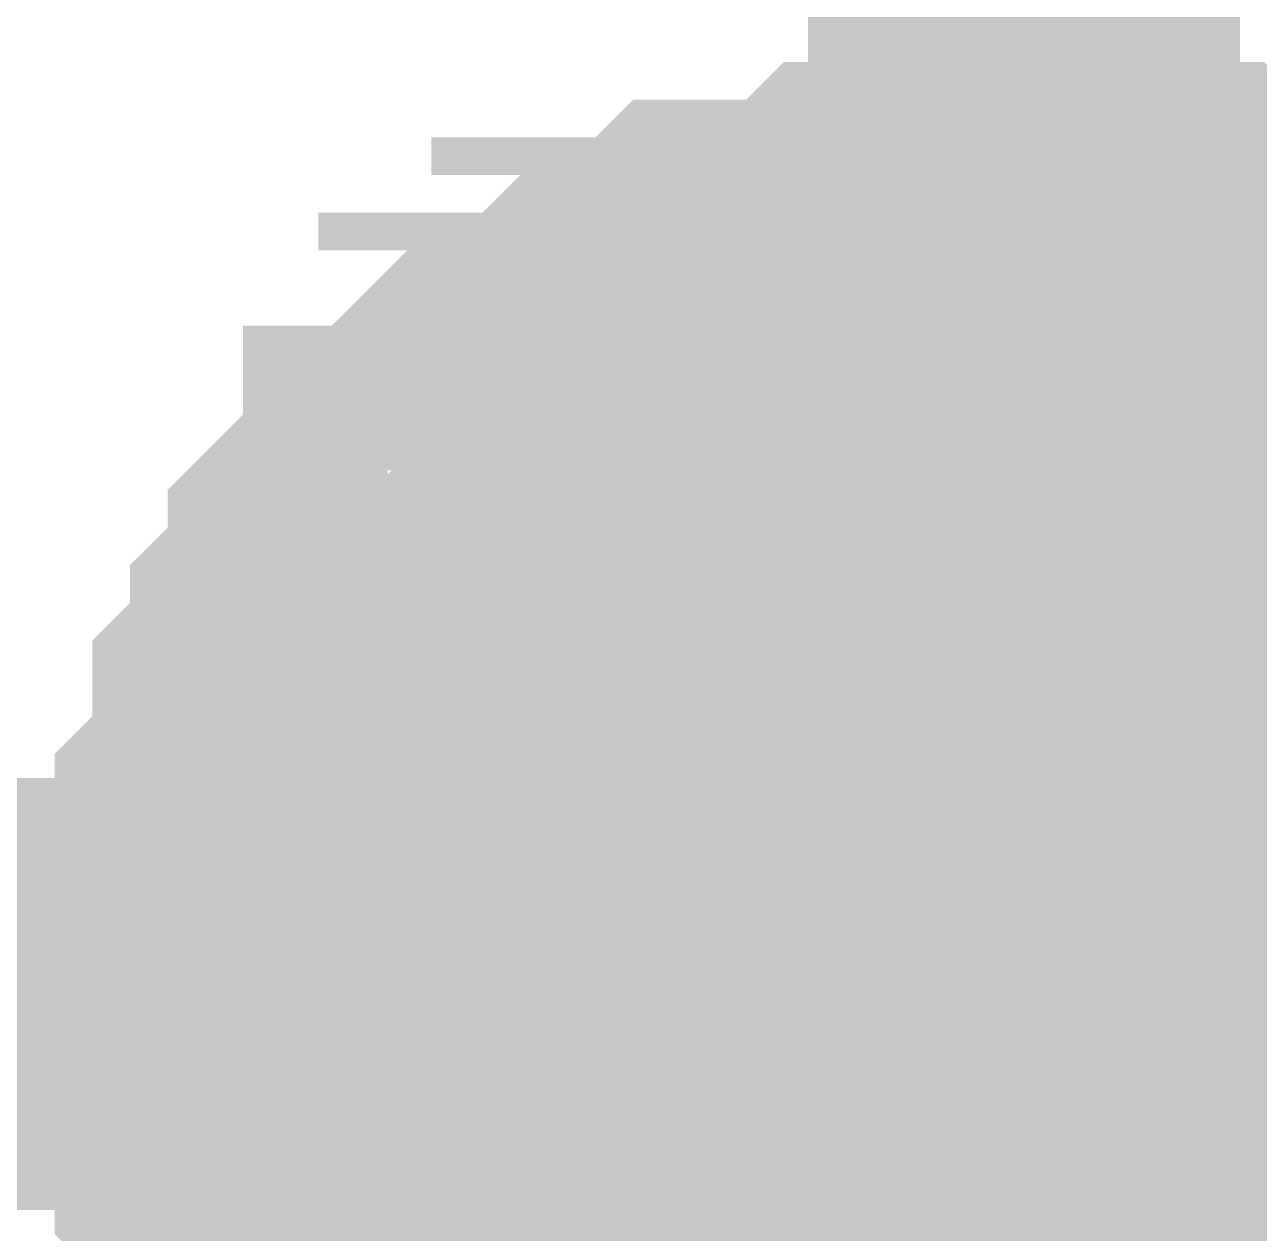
# Model space of a CAD drawing. Header units: inches. Extents: x 0 to 841, y 0 to 594.
# Drawn here: x 424.327 to 425.184, y 142.324 to 143.162 of the extents above; entities that cross this region are included whole.
import ezdxf

# ---------------------------------------------------------------- set-up
doc = ezdxf.new("R2010")
doc.units = ezdxf.units.IN
doc.layers.add('Sheet', color=255, linetype='Continuous')

msp = doc.modelspace()

# ---------------------------------------------------------------- linework, layer by layer
at = {"layer": 'Sheet'}
for points in [[(425.02066, 147.48091, 0.29972, 0.29972, 0), (425.02066, 142.48997, 0.29972, 0.29972, 0)], [(424.49804, 142.48997, 0.29972, 0.29972, 0), (424.49804, 142.5161, 0.29972, 0.29972, 0), (424.49804, 142.54223, 0.29972, 0.29972, 0), (424.49804, 142.56836, 0.29972, 0.29972, 0), (424.49804, 142.59449, 0.29972, 0.29972, 0), (424.52417, 142.62062, 0.29972, 0.29972, 0), (424.52417, 142.64675, 0.29972, 0.29972, 0), (424.52417, 142.67288, 0.29972, 0.29972, 0), (424.5503, 142.69901, 0.29972, 0.29972, 0), (424.5503, 142.69901, 0.29972, 0.29972, 0), (424.5503, 142.72515, 0.29972, 0.29972, 0), (424.57644, 142.75128, 0.29972, 0.29972, 0), (424.57644, 142.77741, 0.29972, 0.29972, 0), (424.60257, 142.80354, 0.29972, 0.29972, 0), (424.6287, 142.80354, 0.29972, 0.29972, 0), (424.6287, 142.82967, 0.29972, 0.29972, 0), (424.65483, 142.8558, 0.29972, 0.29972, 0), (424.68096, 142.8558, 0.29972, 0.29972, 0), (424.68096, 142.88193, 0.29972, 0.29972, 0), (424.70709, 142.88193, 0.29972, 0.29972, 0), (424.73322, 142.90806, 0.29972, 0.29972, 0), (424.75935, 142.90806, 0.29972, 0.29972, 0), (424.75935, 142.93419, 0.29972, 0.29972, 0), (424.78548, 142.93419, 0.29972, 0.29972, 0), (424.81161, 142.96032, 0.29972, 0.29972, 0), (424.83775, 142.96032, 0.29972, 0.29972, 0), (424.86388, 142.96032, 0.29972, 0.29972, 0), (424.89001, 142.96032, 0.29972, 0.29972, 0), (424.91614, 142.98645, 0.29972, 0.29972, 0), (424.94227, 142.98645, 0.29972, 0.29972, 0), (424.9684, 142.98645, 0.29972, 0.29972, 0), (424.99453, 142.98645, 0.29972, 0.29972, 0), (425.02066, 142.98645, 0.29972, 0.29972, 0)], [(424.49804, 142.48997, 0.29972, 0.29972, 0), (424.49804, 142.5161, 0.29972, 0.29972, 0), (424.49804, 142.54223, 0.29972, 0.29972, 0), (424.49804, 142.56836, 0.29972, 0.29972, 0), (424.49804, 142.59449, 0.29972, 0.29972, 0), (424.52417, 142.62062, 0.29972, 0.29972, 0), (424.52417, 142.64675, 0.29972, 0.29972, 0), (424.52417, 142.67288, 0.29972, 0.29972, 0), (424.5503, 142.69901, 0.29972, 0.29972, 0), (424.5503, 142.69901, 0.29972, 0.29972, 0), (424.5503, 142.72515, 0.29972, 0.29972, 0), (424.57644, 142.75128, 0.29972, 0.29972, 0), (424.57644, 142.77741, 0.29972, 0.29972, 0), (424.60257, 142.80354, 0.29972, 0.29972, 0), (424.6287, 142.80354, 0.29972, 0.29972, 0), (424.6287, 142.82967, 0.29972, 0.29972, 0), (424.65483, 142.8558, 0.29972, 0.29972, 0), (424.68096, 142.8558, 0.29972, 0.29972, 0), (424.68096, 142.88193, 0.29972, 0.29972, 0), (424.70709, 142.88193, 0.29972, 0.29972, 0), (424.73322, 142.90806, 0.29972, 0.29972, 0), (424.75935, 142.90806, 0.29972, 0.29972, 0), (424.75935, 142.93419, 0.29972, 0.29972, 0), (424.78548, 142.93419, 0.29972, 0.29972, 0), (424.81161, 142.96032, 0.29972, 0.29972, 0), (424.83775, 142.96032, 0.29972, 0.29972, 0), (424.86388, 142.96032, 0.29972, 0.29972, 0), (424.89001, 142.96032, 0.29972, 0.29972, 0), (424.91614, 142.98645, 0.29972, 0.29972, 0), (424.94227, 142.98645, 0.29972, 0.29972, 0), (424.9684, 142.98645, 0.29972, 0.29972, 0), (424.99453, 142.98645, 0.29972, 0.29972, 0), (425.02066, 142.98645, 0.29972, 0.29972, 0)], [(424.49804, 142.48997, 0.29972, 0.29972, 0), (424.49804, 142.5161, 0.29972, 0.29972, 0), (424.49804, 142.54223, 0.29972, 0.29972, 0), (424.49804, 142.56836, 0.29972, 0.29972, 0), (424.49804, 142.59449, 0.29972, 0.29972, 0), (424.52417, 142.62062, 0.29972, 0.29972, 0), (424.52417, 142.64675, 0.29972, 0.29972, 0), (424.52417, 142.67288, 0.29972, 0.29972, 0), (424.5503, 142.69901, 0.29972, 0.29972, 0), (424.5503, 142.69901, 0.29972, 0.29972, 0), (424.5503, 142.72515, 0.29972, 0.29972, 0), (424.57644, 142.75128, 0.29972, 0.29972, 0), (424.57644, 142.77741, 0.29972, 0.29972, 0), (424.60257, 142.80354, 0.29972, 0.29972, 0), (424.6287, 142.80354, 0.29972, 0.29972, 0), (424.6287, 142.82967, 0.29972, 0.29972, 0), (424.65483, 142.8558, 0.29972, 0.29972, 0), (424.68096, 142.8558, 0.29972, 0.29972, 0), (424.68096, 142.88193, 0.29972, 0.29972, 0), (424.70709, 142.88193, 0.29972, 0.29972, 0), (424.73322, 142.90806, 0.29972, 0.29972, 0), (424.75935, 142.90806, 0.29972, 0.29972, 0), (424.75935, 142.93419, 0.29972, 0.29972, 0), (424.78548, 142.93419, 0.29972, 0.29972, 0), (424.81161, 142.96032, 0.29972, 0.29972, 0), (424.83775, 142.96032, 0.29972, 0.29972, 0), (424.86388, 142.96032, 0.29972, 0.29972, 0), (424.89001, 142.96032, 0.29972, 0.29972, 0), (424.91614, 142.98645, 0.29972, 0.29972, 0), (424.94227, 142.98645, 0.29972, 0.29972, 0), (424.9684, 142.98645, 0.29972, 0.29972, 0), (424.99453, 142.98645, 0.29972, 0.29972, 0), (425.02066, 142.98645, 0.29972, 0.29972, 0)], [(424.49804, 142.48997, 0.29972, 0.29972, 0), (424.49804, 142.5161, 0.29972, 0.29972, 0), (424.49804, 142.54223, 0.29972, 0.29972, 0), (424.49804, 142.56836, 0.29972, 0.29972, 0), (424.49804, 142.59449, 0.29972, 0.29972, 0), (424.52417, 142.62062, 0.29972, 0.29972, 0), (424.52417, 142.64675, 0.29972, 0.29972, 0), (424.52417, 142.67288, 0.29972, 0.29972, 0), (424.5503, 142.69901, 0.29972, 0.29972, 0), (424.5503, 142.69901, 0.29972, 0.29972, 0), (424.5503, 142.72515, 0.29972, 0.29972, 0), (424.57644, 142.75128, 0.29972, 0.29972, 0), (424.57644, 142.77741, 0.29972, 0.29972, 0), (424.60257, 142.80354, 0.29972, 0.29972, 0), (424.6287, 142.80354, 0.29972, 0.29972, 0), (424.6287, 142.82967, 0.29972, 0.29972, 0), (424.65483, 142.8558, 0.29972, 0.29972, 0), (424.68096, 142.8558, 0.29972, 0.29972, 0), (424.68096, 142.88193, 0.29972, 0.29972, 0), (424.70709, 142.88193, 0.29972, 0.29972, 0), (424.73322, 142.90806, 0.29972, 0.29972, 0), (424.75935, 142.90806, 0.29972, 0.29972, 0), (424.75935, 142.93419, 0.29972, 0.29972, 0), (424.78548, 142.93419, 0.29972, 0.29972, 0), (424.81161, 142.96032, 0.29972, 0.29972, 0), (424.83775, 142.96032, 0.29972, 0.29972, 0), (424.86388, 142.96032, 0.29972, 0.29972, 0), (424.89001, 142.96032, 0.29972, 0.29972, 0), (424.91614, 142.98645, 0.29972, 0.29972, 0), (424.94227, 142.98645, 0.29972, 0.29972, 0), (424.9684, 142.98645, 0.29972, 0.29972, 0), (424.99453, 142.98645, 0.29972, 0.29972, 0), (425.02066, 142.98645, 0.29972, 0.29972, 0)], [(424.49804, 142.48997, 0.29972, 0.29972, 0), (424.49804, 142.5161, 0.29972, 0.29972, 0), (424.49804, 142.54223, 0.29972, 0.29972, 0), (424.49804, 142.56836, 0.29972, 0.29972, 0), (424.49804, 142.59449, 0.29972, 0.29972, 0), (424.52417, 142.62062, 0.29972, 0.29972, 0), (424.52417, 142.64675, 0.29972, 0.29972, 0), (424.52417, 142.67288, 0.29972, 0.29972, 0), (424.5503, 142.69901, 0.29972, 0.29972, 0), (424.5503, 142.69901, 0.29972, 0.29972, 0), (424.5503, 142.72515, 0.29972, 0.29972, 0), (424.57644, 142.75128, 0.29972, 0.29972, 0), (424.57644, 142.77741, 0.29972, 0.29972, 0), (424.60257, 142.80354, 0.29972, 0.29972, 0), (424.6287, 142.80354, 0.29972, 0.29972, 0), (424.6287, 142.82967, 0.29972, 0.29972, 0), (424.65483, 142.8558, 0.29972, 0.29972, 0), (424.68096, 142.8558, 0.29972, 0.29972, 0), (424.68096, 142.88193, 0.29972, 0.29972, 0), (424.70709, 142.88193, 0.29972, 0.29972, 0), (424.73322, 142.90806, 0.29972, 0.29972, 0), (424.75935, 142.90806, 0.29972, 0.29972, 0), (424.75935, 142.93419, 0.29972, 0.29972, 0), (424.78548, 142.93419, 0.29972, 0.29972, 0), (424.81161, 142.96032, 0.29972, 0.29972, 0), (424.83775, 142.96032, 0.29972, 0.29972, 0), (424.86388, 142.96032, 0.29972, 0.29972, 0), (424.89001, 142.96032, 0.29972, 0.29972, 0), (424.91614, 142.98645, 0.29972, 0.29972, 0), (424.94227, 142.98645, 0.29972, 0.29972, 0), (424.9684, 142.98645, 0.29972, 0.29972, 0), (424.99453, 142.98645, 0.29972, 0.29972, 0), (425.02066, 142.98645, 0.29972, 0.29972, 0)], [(424.49804, 142.48997, 0.29972, 0.29972, 0), (424.49804, 142.5161, 0.29972, 0.29972, 0), (424.49804, 142.54223, 0.29972, 0.29972, 0), (424.49804, 142.56836, 0.29972, 0.29972, 0), (424.49804, 142.59449, 0.29972, 0.29972, 0), (424.52417, 142.62062, 0.29972, 0.29972, 0), (424.52417, 142.64675, 0.29972, 0.29972, 0), (424.52417, 142.67288, 0.29972, 0.29972, 0), (424.5503, 142.69901, 0.29972, 0.29972, 0), (424.5503, 142.69901, 0.29972, 0.29972, 0), (424.5503, 142.72515, 0.29972, 0.29972, 0), (424.57644, 142.75128, 0.29972, 0.29972, 0), (424.57644, 142.77741, 0.29972, 0.29972, 0), (424.60257, 142.80354, 0.29972, 0.29972, 0), (424.6287, 142.80354, 0.29972, 0.29972, 0), (424.6287, 142.82967, 0.29972, 0.29972, 0), (424.65483, 142.8558, 0.29972, 0.29972, 0), (424.68096, 142.8558, 0.29972, 0.29972, 0), (424.68096, 142.88193, 0.29972, 0.29972, 0), (424.70709, 142.88193, 0.29972, 0.29972, 0), (424.73322, 142.90806, 0.29972, 0.29972, 0), (424.75935, 142.90806, 0.29972, 0.29972, 0), (424.75935, 142.93419, 0.29972, 0.29972, 0), (424.78548, 142.93419, 0.29972, 0.29972, 0), (424.81161, 142.96032, 0.29972, 0.29972, 0), (424.83775, 142.96032, 0.29972, 0.29972, 0), (424.86388, 142.96032, 0.29972, 0.29972, 0), (424.89001, 142.96032, 0.29972, 0.29972, 0), (424.91614, 142.98645, 0.29972, 0.29972, 0), (424.94227, 142.98645, 0.29972, 0.29972, 0), (424.9684, 142.98645, 0.29972, 0.29972, 0), (424.99453, 142.98645, 0.29972, 0.29972, 0), (425.02066, 142.98645, 0.29972, 0.29972, 0)], [(425.02066, 142.98645, 0.29972, 0.29972, 0), (425.02066, 142.98645, 0.29972, 0.29972, 0)], [(425.02066, 142.98645, 0.29972, 0.29972, 0), (425.04679, 142.98645, 0.29972, 0.29972, 0), (425.07292, 142.98645, 0.29972, 0.29972, 0), (425.09906, 142.98645, 0.29972, 0.29972, 0), (425.12519, 142.98645, 0.29972, 0.29972, 0), (425.15132, 142.96032, 0.29972, 0.29972, 0), (425.15132, 142.96032, 0.29972, 0.29972, 0), (425.17745, 142.96032, 0.29972, 0.29972, 0), (425.20358, 142.96032, 0.29972, 0.29972, 0), (425.22971, 142.93419, 0.29972, 0.29972, 0), (425.25584, 142.93419, 0.29972, 0.29972, 0), (425.28197, 142.90806, 0.29972, 0.29972, 0), (425.28197, 142.90806, 0.29972, 0.29972, 0), (425.3081, 142.88193, 0.29972, 0.29972, 0), (425.33423, 142.88193, 0.29972, 0.29972, 0)], [(425.02066, 142.98645, 0.29972, 0.29972, 0), (425.02066, 142.98645, 0.29972, 0.29972, 0)], [(425.02066, 142.98645, 0.29972, 0.29972, 0), (425.04679, 142.98645, 0.29972, 0.29972, 0), (425.07292, 142.98645, 0.29972, 0.29972, 0), (425.09906, 142.98645, 0.29972, 0.29972, 0), (425.12519, 142.98645, 0.29972, 0.29972, 0), (425.15132, 142.96032, 0.29972, 0.29972, 0), (425.15132, 142.96032, 0.29972, 0.29972, 0), (425.17745, 142.96032, 0.29972, 0.29972, 0), (425.20358, 142.96032, 0.29972, 0.29972, 0), (425.22971, 142.93419, 0.29972, 0.29972, 0), (425.25584, 142.93419, 0.29972, 0.29972, 0), (425.28197, 142.90806, 0.29972, 0.29972, 0), (425.28197, 142.90806, 0.29972, 0.29972, 0), (425.3081, 142.88193, 0.29972, 0.29972, 0), (425.33423, 142.88193, 0.29972, 0.29972, 0)], [(425.02066, 142.98645, 0.29972, 0.29972, 0), (425.02066, 142.98645, 0.29972, 0.29972, 0)], [(425.02066, 142.98645, 0.29972, 0.29972, 0), (425.04679, 142.98645, 0.29972, 0.29972, 0), (425.07292, 142.98645, 0.29972, 0.29972, 0), (425.09906, 142.98645, 0.29972, 0.29972, 0), (425.12519, 142.98645, 0.29972, 0.29972, 0), (425.15132, 142.96032, 0.29972, 0.29972, 0), (425.15132, 142.96032, 0.29972, 0.29972, 0), (425.17745, 142.96032, 0.29972, 0.29972, 0), (425.20358, 142.96032, 0.29972, 0.29972, 0), (425.22971, 142.93419, 0.29972, 0.29972, 0), (425.25584, 142.93419, 0.29972, 0.29972, 0), (425.28197, 142.90806, 0.29972, 0.29972, 0), (425.28197, 142.90806, 0.29972, 0.29972, 0), (425.3081, 142.88193, 0.29972, 0.29972, 0), (425.33423, 142.88193, 0.29972, 0.29972, 0)], [(425.02066, 142.98645, 0.29972, 0.29972, 0), (425.02066, 142.98645, 0.29972, 0.29972, 0)], [(425.02066, 142.98645, 0.29972, 0.29972, 0), (425.04679, 142.98645, 0.29972, 0.29972, 0), (425.07292, 142.98645, 0.29972, 0.29972, 0), (425.09906, 142.98645, 0.29972, 0.29972, 0), (425.12519, 142.98645, 0.29972, 0.29972, 0), (425.15132, 142.96032, 0.29972, 0.29972, 0), (425.15132, 142.96032, 0.29972, 0.29972, 0), (425.17745, 142.96032, 0.29972, 0.29972, 0), (425.20358, 142.96032, 0.29972, 0.29972, 0), (425.22971, 142.93419, 0.29972, 0.29972, 0), (425.25584, 142.93419, 0.29972, 0.29972, 0), (425.28197, 142.90806, 0.29972, 0.29972, 0), (425.28197, 142.90806, 0.29972, 0.29972, 0), (425.3081, 142.88193, 0.29972, 0.29972, 0), (425.33423, 142.88193, 0.29972, 0.29972, 0)], [(425.02066, 142.98645, 0.29972, 0.29972, 0), (425.02066, 142.98645, 0.29972, 0.29972, 0)], [(425.02066, 142.98645, 0.29972, 0.29972, 0), (425.04679, 142.98645, 0.29972, 0.29972, 0), (425.07292, 142.98645, 0.29972, 0.29972, 0), (425.09906, 142.98645, 0.29972, 0.29972, 0), (425.12519, 142.98645, 0.29972, 0.29972, 0), (425.15132, 142.96032, 0.29972, 0.29972, 0), (425.15132, 142.96032, 0.29972, 0.29972, 0), (425.17745, 142.96032, 0.29972, 0.29972, 0), (425.20358, 142.96032, 0.29972, 0.29972, 0), (425.22971, 142.93419, 0.29972, 0.29972, 0), (425.25584, 142.93419, 0.29972, 0.29972, 0), (425.28197, 142.90806, 0.29972, 0.29972, 0), (425.28197, 142.90806, 0.29972, 0.29972, 0), (425.3081, 142.88193, 0.29972, 0.29972, 0), (425.33423, 142.88193, 0.29972, 0.29972, 0)], [(425.02066, 142.98645, 0.29972, 0.29972, 0), (425.02066, 142.98645, 0.29972, 0.29972, 0)], [(425.02066, 142.98645, 0.29972, 0.29972, 0), (425.04679, 142.98645, 0.29972, 0.29972, 0), (425.07292, 142.98645, 0.29972, 0.29972, 0), (425.09906, 142.98645, 0.29972, 0.29972, 0), (425.12519, 142.98645, 0.29972, 0.29972, 0), (425.15132, 142.96032, 0.29972, 0.29972, 0), (425.15132, 142.96032, 0.29972, 0.29972, 0), (425.17745, 142.96032, 0.29972, 0.29972, 0), (425.20358, 142.96032, 0.29972, 0.29972, 0), (425.22971, 142.93419, 0.29972, 0.29972, 0), (425.25584, 142.93419, 0.29972, 0.29972, 0), (425.28197, 142.90806, 0.29972, 0.29972, 0), (425.28197, 142.90806, 0.29972, 0.29972, 0), (425.3081, 142.88193, 0.29972, 0.29972, 0), (425.33423, 142.88193, 0.29972, 0.29972, 0)], [(424.49804, 142.48997, 0.09906, 0.09906, 0), (424.49804, 142.5161, 0.09906, 0.09906, 0), (424.49804, 142.54223, 0.09906, 0.09906, 0), (424.49804, 142.56836, 0.09906, 0.09906, 0), (424.49804, 142.59449, 0.09906, 0.09906, 0), (424.52417, 142.62062, 0.09906, 0.09906, 0), (424.52417, 142.64675, 0.09906, 0.09906, 0), (424.52417, 142.67288, 0.09906, 0.09906, 0), (424.5503, 142.69901, 0.09906, 0.09906, 0), (424.5503, 142.69901, 0.09906, 0.09906, 0), (424.5503, 142.72515, 0.09906, 0.09906, 0), (424.57644, 142.75128, 0.09906, 0.09906, 0), (424.57644, 142.77741, 0.09906, 0.09906, 0), (424.60257, 142.80354, 0.09906, 0.09906, 0), (424.6287, 142.80354, 0.09906, 0.09906, 0), (424.6287, 142.82967, 0.09906, 0.09906, 0), (424.65483, 142.8558, 0.09906, 0.09906, 0), (424.68096, 142.8558, 0.09906, 0.09906, 0), (424.68096, 142.88193, 0.09906, 0.09906, 0), (424.70709, 142.88193, 0.09906, 0.09906, 0), (424.73322, 142.90806, 0.09906, 0.09906, 0), (424.75935, 142.90806, 0.09906, 0.09906, 0), (424.75935, 142.93419, 0.09906, 0.09906, 0), (424.78548, 142.93419, 0.09906, 0.09906, 0), (424.81161, 142.96032, 0.09906, 0.09906, 0), (424.83775, 142.96032, 0.09906, 0.09906, 0), (424.86388, 142.96032, 0.09906, 0.09906, 0), (424.89001, 142.96032, 0.09906, 0.09906, 0), (424.91614, 142.98645, 0.09906, 0.09906, 0), (424.94227, 142.98645, 0.09906, 0.09906, 0), (424.9684, 142.98645, 0.09906, 0.09906, 0), (424.99453, 142.98645, 0.09906, 0.09906, 0), (425.02066, 142.98645, 0.09906, 0.09906, 0)], [(424.49804, 142.48997, 0.09906, 0.09906, 0), (424.49804, 142.5161, 0.09906, 0.09906, 0), (424.49804, 142.54223, 0.09906, 0.09906, 0), (424.49804, 142.56836, 0.09906, 0.09906, 0), (424.49804, 142.59449, 0.09906, 0.09906, 0), (424.52417, 142.62062, 0.09906, 0.09906, 0), (424.52417, 142.64675, 0.09906, 0.09906, 0), (424.52417, 142.67288, 0.09906, 0.09906, 0), (424.5503, 142.69901, 0.09906, 0.09906, 0), (424.5503, 142.69901, 0.09906, 0.09906, 0), (424.5503, 142.72515, 0.09906, 0.09906, 0), (424.57644, 142.75128, 0.09906, 0.09906, 0), (424.57644, 142.77741, 0.09906, 0.09906, 0), (424.60257, 142.80354, 0.09906, 0.09906, 0), (424.6287, 142.80354, 0.09906, 0.09906, 0), (424.6287, 142.82967, 0.09906, 0.09906, 0), (424.65483, 142.8558, 0.09906, 0.09906, 0), (424.68096, 142.8558, 0.09906, 0.09906, 0), (424.68096, 142.88193, 0.09906, 0.09906, 0), (424.70709, 142.88193, 0.09906, 0.09906, 0), (424.73322, 142.90806, 0.09906, 0.09906, 0), (424.75935, 142.90806, 0.09906, 0.09906, 0), (424.75935, 142.93419, 0.09906, 0.09906, 0), (424.78548, 142.93419, 0.09906, 0.09906, 0), (424.81161, 142.96032, 0.09906, 0.09906, 0), (424.83775, 142.96032, 0.09906, 0.09906, 0), (424.86388, 142.96032, 0.09906, 0.09906, 0), (424.89001, 142.96032, 0.09906, 0.09906, 0), (424.91614, 142.98645, 0.09906, 0.09906, 0), (424.94227, 142.98645, 0.09906, 0.09906, 0), (424.9684, 142.98645, 0.09906, 0.09906, 0), (424.99453, 142.98645, 0.09906, 0.09906, 0), (425.02066, 142.98645, 0.09906, 0.09906, 0)], [(424.49804, 142.48997, 0.09906, 0.09906, 0), (424.49804, 142.5161, 0.09906, 0.09906, 0), (424.49804, 142.54223, 0.09906, 0.09906, 0), (424.49804, 142.56836, 0.09906, 0.09906, 0), (424.49804, 142.59449, 0.09906, 0.09906, 0), (424.52417, 142.62062, 0.09906, 0.09906, 0), (424.52417, 142.64675, 0.09906, 0.09906, 0), (424.52417, 142.67288, 0.09906, 0.09906, 0), (424.5503, 142.69901, 0.09906, 0.09906, 0), (424.5503, 142.69901, 0.09906, 0.09906, 0), (424.5503, 142.72515, 0.09906, 0.09906, 0), (424.57644, 142.75128, 0.09906, 0.09906, 0), (424.57644, 142.77741, 0.09906, 0.09906, 0), (424.60257, 142.80354, 0.09906, 0.09906, 0), (424.6287, 142.80354, 0.09906, 0.09906, 0), (424.6287, 142.82967, 0.09906, 0.09906, 0), (424.65483, 142.8558, 0.09906, 0.09906, 0), (424.68096, 142.8558, 0.09906, 0.09906, 0), (424.68096, 142.88193, 0.09906, 0.09906, 0), (424.70709, 142.88193, 0.09906, 0.09906, 0), (424.73322, 142.90806, 0.09906, 0.09906, 0), (424.75935, 142.90806, 0.09906, 0.09906, 0), (424.75935, 142.93419, 0.09906, 0.09906, 0), (424.78548, 142.93419, 0.09906, 0.09906, 0), (424.81161, 142.96032, 0.09906, 0.09906, 0), (424.83775, 142.96032, 0.09906, 0.09906, 0), (424.86388, 142.96032, 0.09906, 0.09906, 0), (424.89001, 142.96032, 0.09906, 0.09906, 0), (424.91614, 142.98645, 0.09906, 0.09906, 0), (424.94227, 142.98645, 0.09906, 0.09906, 0), (424.9684, 142.98645, 0.09906, 0.09906, 0), (424.99453, 142.98645, 0.09906, 0.09906, 0), (425.02066, 142.98645, 0.09906, 0.09906, 0)], [(424.49804, 142.48997, 0.09906, 0.09906, 0), (424.49804, 142.5161, 0.09906, 0.09906, 0), (424.49804, 142.54223, 0.09906, 0.09906, 0), (424.49804, 142.56836, 0.09906, 0.09906, 0), (424.49804, 142.59449, 0.09906, 0.09906, 0), (424.52417, 142.62062, 0.09906, 0.09906, 0), (424.52417, 142.64675, 0.09906, 0.09906, 0), (424.52417, 142.67288, 0.09906, 0.09906, 0), (424.5503, 142.69901, 0.09906, 0.09906, 0), (424.5503, 142.69901, 0.09906, 0.09906, 0), (424.5503, 142.72515, 0.09906, 0.09906, 0), (424.57644, 142.75128, 0.09906, 0.09906, 0), (424.57644, 142.77741, 0.09906, 0.09906, 0), (424.60257, 142.80354, 0.09906, 0.09906, 0), (424.6287, 142.80354, 0.09906, 0.09906, 0), (424.6287, 142.82967, 0.09906, 0.09906, 0), (424.65483, 142.8558, 0.09906, 0.09906, 0), (424.68096, 142.8558, 0.09906, 0.09906, 0), (424.68096, 142.88193, 0.09906, 0.09906, 0), (424.70709, 142.88193, 0.09906, 0.09906, 0), (424.73322, 142.90806, 0.09906, 0.09906, 0), (424.75935, 142.90806, 0.09906, 0.09906, 0), (424.75935, 142.93419, 0.09906, 0.09906, 0), (424.78548, 142.93419, 0.09906, 0.09906, 0), (424.81161, 142.96032, 0.09906, 0.09906, 0), (424.83775, 142.96032, 0.09906, 0.09906, 0), (424.86388, 142.96032, 0.09906, 0.09906, 0), (424.89001, 142.96032, 0.09906, 0.09906, 0), (424.91614, 142.98645, 0.09906, 0.09906, 0), (424.94227, 142.98645, 0.09906, 0.09906, 0), (424.9684, 142.98645, 0.09906, 0.09906, 0), (424.99453, 142.98645, 0.09906, 0.09906, 0), (425.02066, 142.98645, 0.09906, 0.09906, 0)], [(424.49804, 142.48997, 0.09906, 0.09906, 0), (424.49804, 142.5161, 0.09906, 0.09906, 0), (424.49804, 142.54223, 0.09906, 0.09906, 0), (424.49804, 142.56836, 0.09906, 0.09906, 0), (424.49804, 142.59449, 0.09906, 0.09906, 0), (424.52417, 142.62062, 0.09906, 0.09906, 0), (424.52417, 142.64675, 0.09906, 0.09906, 0), (424.52417, 142.67288, 0.09906, 0.09906, 0), (424.5503, 142.69901, 0.09906, 0.09906, 0), (424.5503, 142.69901, 0.09906, 0.09906, 0), (424.5503, 142.72515, 0.09906, 0.09906, 0), (424.57644, 142.75128, 0.09906, 0.09906, 0), (424.57644, 142.77741, 0.09906, 0.09906, 0), (424.60257, 142.80354, 0.09906, 0.09906, 0), (424.6287, 142.80354, 0.09906, 0.09906, 0), (424.6287, 142.82967, 0.09906, 0.09906, 0), (424.65483, 142.8558, 0.09906, 0.09906, 0), (424.68096, 142.8558, 0.09906, 0.09906, 0), (424.68096, 142.88193, 0.09906, 0.09906, 0), (424.70709, 142.88193, 0.09906, 0.09906, 0), (424.73322, 142.90806, 0.09906, 0.09906, 0), (424.75935, 142.90806, 0.09906, 0.09906, 0), (424.75935, 142.93419, 0.09906, 0.09906, 0), (424.78548, 142.93419, 0.09906, 0.09906, 0), (424.81161, 142.96032, 0.09906, 0.09906, 0), (424.83775, 142.96032, 0.09906, 0.09906, 0), (424.86388, 142.96032, 0.09906, 0.09906, 0), (424.89001, 142.96032, 0.09906, 0.09906, 0), (424.91614, 142.98645, 0.09906, 0.09906, 0), (424.94227, 142.98645, 0.09906, 0.09906, 0), (424.9684, 142.98645, 0.09906, 0.09906, 0), (424.99453, 142.98645, 0.09906, 0.09906, 0), (425.02066, 142.98645, 0.09906, 0.09906, 0)], [(424.49804, 142.48997, 0.09906, 0.09906, 0), (424.49804, 142.5161, 0.09906, 0.09906, 0), (424.49804, 142.54223, 0.09906, 0.09906, 0), (424.49804, 142.56836, 0.09906, 0.09906, 0), (424.49804, 142.59449, 0.09906, 0.09906, 0), (424.52417, 142.62062, 0.09906, 0.09906, 0), (424.52417, 142.64675, 0.09906, 0.09906, 0), (424.52417, 142.67288, 0.09906, 0.09906, 0), (424.5503, 142.69901, 0.09906, 0.09906, 0), (424.5503, 142.69901, 0.09906, 0.09906, 0), (424.5503, 142.72515, 0.09906, 0.09906, 0), (424.57644, 142.75128, 0.09906, 0.09906, 0), (424.57644, 142.77741, 0.09906, 0.09906, 0), (424.60257, 142.80354, 0.09906, 0.09906, 0), (424.6287, 142.80354, 0.09906, 0.09906, 0), (424.6287, 142.82967, 0.09906, 0.09906, 0), (424.65483, 142.8558, 0.09906, 0.09906, 0), (424.68096, 142.8558, 0.09906, 0.09906, 0), (424.68096, 142.88193, 0.09906, 0.09906, 0), (424.70709, 142.88193, 0.09906, 0.09906, 0), (424.73322, 142.90806, 0.09906, 0.09906, 0), (424.75935, 142.90806, 0.09906, 0.09906, 0), (424.75935, 142.93419, 0.09906, 0.09906, 0), (424.78548, 142.93419, 0.09906, 0.09906, 0), (424.81161, 142.96032, 0.09906, 0.09906, 0), (424.83775, 142.96032, 0.09906, 0.09906, 0), (424.86388, 142.96032, 0.09906, 0.09906, 0), (424.89001, 142.96032, 0.09906, 0.09906, 0), (424.91614, 142.98645, 0.09906, 0.09906, 0), (424.94227, 142.98645, 0.09906, 0.09906, 0), (424.9684, 142.98645, 0.09906, 0.09906, 0), (424.99453, 142.98645, 0.09906, 0.09906, 0), (425.02066, 142.98645, 0.09906, 0.09906, 0)], [(425.02066, 142.98645, 0.09906, 0.09906, 0), (425.02066, 142.98645, 0.09906, 0.09906, 0)], [(425.02066, 142.98645, 0.09906, 0.09906, 0), (425.04679, 142.98645, 0.09906, 0.09906, 0), (425.07292, 142.98645, 0.09906, 0.09906, 0), (425.09906, 142.98645, 0.09906, 0.09906, 0), (425.12519, 142.98645, 0.09906, 0.09906, 0), (425.15132, 142.96032, 0.09906, 0.09906, 0), (425.15132, 142.96032, 0.09906, 0.09906, 0), (425.17745, 142.96032, 0.09906, 0.09906, 0), (425.20358, 142.96032, 0.09906, 0.09906, 0), (425.22971, 142.93419, 0.09906, 0.09906, 0), (425.25584, 142.93419, 0.09906, 0.09906, 0)], [(425.02066, 142.98645, 0.09906, 0.09906, 0), (425.02066, 142.98645, 0.09906, 0.09906, 0)], [(425.02066, 142.98645, 0.09906, 0.09906, 0), (425.04679, 142.98645, 0.09906, 0.09906, 0), (425.07292, 142.98645, 0.09906, 0.09906, 0), (425.09906, 142.98645, 0.09906, 0.09906, 0), (425.12519, 142.98645, 0.09906, 0.09906, 0), (425.15132, 142.96032, 0.09906, 0.09906, 0), (425.15132, 142.96032, 0.09906, 0.09906, 0), (425.17745, 142.96032, 0.09906, 0.09906, 0), (425.20358, 142.96032, 0.09906, 0.09906, 0), (425.22971, 142.93419, 0.09906, 0.09906, 0), (425.25584, 142.93419, 0.09906, 0.09906, 0)], [(425.02066, 142.98645, 0.09906, 0.09906, 0), (425.02066, 142.98645, 0.09906, 0.09906, 0)], [(425.02066, 142.98645, 0.09906, 0.09906, 0), (425.04679, 142.98645, 0.09906, 0.09906, 0), (425.07292, 142.98645, 0.09906, 0.09906, 0), (425.09906, 142.98645, 0.09906, 0.09906, 0), (425.12519, 142.98645, 0.09906, 0.09906, 0), (425.15132, 142.96032, 0.09906, 0.09906, 0), (425.15132, 142.96032, 0.09906, 0.09906, 0), (425.17745, 142.96032, 0.09906, 0.09906, 0), (425.20358, 142.96032, 0.09906, 0.09906, 0), (425.22971, 142.93419, 0.09906, 0.09906, 0), (425.25584, 142.93419, 0.09906, 0.09906, 0)], [(425.02066, 142.98645, 0.09906, 0.09906, 0), (425.02066, 142.98645, 0.09906, 0.09906, 0)], [(425.02066, 142.98645, 0.09906, 0.09906, 0), (425.04679, 142.98645, 0.09906, 0.09906, 0), (425.07292, 142.98645, 0.09906, 0.09906, 0), (425.09906, 142.98645, 0.09906, 0.09906, 0), (425.12519, 142.98645, 0.09906, 0.09906, 0), (425.15132, 142.96032, 0.09906, 0.09906, 0), (425.15132, 142.96032, 0.09906, 0.09906, 0), (425.17745, 142.96032, 0.09906, 0.09906, 0), (425.20358, 142.96032, 0.09906, 0.09906, 0), (425.22971, 142.93419, 0.09906, 0.09906, 0), (425.25584, 142.93419, 0.09906, 0.09906, 0)], [(425.02066, 142.98645, 0.09906, 0.09906, 0), (425.02066, 142.98645, 0.09906, 0.09906, 0)], [(425.02066, 142.98645, 0.09906, 0.09906, 0), (425.04679, 142.98645, 0.09906, 0.09906, 0), (425.07292, 142.98645, 0.09906, 0.09906, 0), (425.09906, 142.98645, 0.09906, 0.09906, 0), (425.12519, 142.98645, 0.09906, 0.09906, 0), (425.15132, 142.96032, 0.09906, 0.09906, 0), (425.15132, 142.96032, 0.09906, 0.09906, 0), (425.17745, 142.96032, 0.09906, 0.09906, 0), (425.20358, 142.96032, 0.09906, 0.09906, 0), (425.22971, 142.93419, 0.09906, 0.09906, 0), (425.25584, 142.93419, 0.09906, 0.09906, 0)], [(425.02066, 142.98645, 0.09906, 0.09906, 0), (425.02066, 142.98645, 0.09906, 0.09906, 0)], [(425.02066, 142.98645, 0.09906, 0.09906, 0), (425.04679, 142.98645, 0.09906, 0.09906, 0), (425.07292, 142.98645, 0.09906, 0.09906, 0), (425.09906, 142.98645, 0.09906, 0.09906, 0), (425.12519, 142.98645, 0.09906, 0.09906, 0), (425.15132, 142.96032, 0.09906, 0.09906, 0), (425.15132, 142.96032, 0.09906, 0.09906, 0), (425.17745, 142.96032, 0.09906, 0.09906, 0), (425.20358, 142.96032, 0.09906, 0.09906, 0), (425.22971, 142.93419, 0.09906, 0.09906, 0), (425.25584, 142.93419, 0.09906, 0.09906, 0)], [(425.02066, 142.48997, 0.29972, 0.29972, 0), (422.51209, 142.48997, 0.29972, 0.29972, 0)], [(425.02066, 142.48997, 0.29972, 0.29972, 0), (425.02066, 137.49903, 0.29972, 0.29972, 0), (425.02066, 132.48196, 0.29972, 0.29972, 0), (425.02066, 127.49103, 0.29972, 0.29972, 0), (425.02066, 122.50009, 0.29972, 0.29972, 0), (425.02066, 117.48302, 0.29972, 0.29972, 0), (425.02066, 112.49208, 0.29972, 0.29972, 0), (422.51209, 112.49208, 0.29972, 0.29972, 0)], [(424.6287, 142.15027, 0.29972, 0.29972, 0), (424.6287, 142.1764, 0.29972, 0.29972, 0), (424.60257, 142.1764, 0.29972, 0.29972, 0), (424.57644, 142.20253, 0.29972, 0.29972, 0), (424.57644, 142.22866, 0.29972, 0.29972, 0), (424.5503, 142.2548, 0.29972, 0.29972, 0), (424.5503, 142.28093, 0.29972, 0.29972, 0), (424.5503, 142.28093, 0.29972, 0.29972, 0), (424.52417, 142.30706, 0.29972, 0.29972, 0), (424.52417, 142.33319, 0.29972, 0.29972, 0), (424.52417, 142.35932, 0.29972, 0.29972, 0), (424.49804, 142.38545, 0.29972, 0.29972, 0), (424.49804, 142.41158, 0.29972, 0.29972, 0), (424.49804, 142.43771, 0.29972, 0.29972, 0), (424.49804, 142.46384, 0.29972, 0.29972, 0), (424.49804, 142.48997, 0.29972, 0.29972, 0)], [(424.49804, 142.48997, 0.29972, 0.29972, 0), (424.49804, 142.48997, 0.29972, 0.29972, 0)], [(424.6287, 142.15027, 0.29972, 0.29972, 0), (424.6287, 142.1764, 0.29972, 0.29972, 0), (424.60257, 142.1764, 0.29972, 0.29972, 0), (424.57644, 142.20253, 0.29972, 0.29972, 0), (424.57644, 142.22866, 0.29972, 0.29972, 0), (424.5503, 142.2548, 0.29972, 0.29972, 0), (424.5503, 142.28093, 0.29972, 0.29972, 0), (424.5503, 142.28093, 0.29972, 0.29972, 0), (424.52417, 142.30706, 0.29972, 0.29972, 0), (424.52417, 142.33319, 0.29972, 0.29972, 0), (424.52417, 142.35932, 0.29972, 0.29972, 0), (424.49804, 142.38545, 0.29972, 0.29972, 0), (424.49804, 142.41158, 0.29972, 0.29972, 0), (424.49804, 142.43771, 0.29972, 0.29972, 0), (424.49804, 142.46384, 0.29972, 0.29972, 0), (424.49804, 142.48997, 0.29972, 0.29972, 0)], [(424.49804, 142.48997, 0.29972, 0.29972, 0), (424.49804, 142.48997, 0.29972, 0.29972, 0)], [(424.6287, 142.15027, 0.29972, 0.29972, 0), (424.6287, 142.1764, 0.29972, 0.29972, 0), (424.60257, 142.1764, 0.29972, 0.29972, 0), (424.57644, 142.20253, 0.29972, 0.29972, 0), (424.57644, 142.22866, 0.29972, 0.29972, 0), (424.5503, 142.2548, 0.29972, 0.29972, 0), (424.5503, 142.28093, 0.29972, 0.29972, 0), (424.5503, 142.28093, 0.29972, 0.29972, 0), (424.52417, 142.30706, 0.29972, 0.29972, 0), (424.52417, 142.33319, 0.29972, 0.29972, 0), (424.52417, 142.35932, 0.29972, 0.29972, 0), (424.49804, 142.38545, 0.29972, 0.29972, 0), (424.49804, 142.41158, 0.29972, 0.29972, 0), (424.49804, 142.43771, 0.29972, 0.29972, 0), (424.49804, 142.46384, 0.29972, 0.29972, 0), (424.49804, 142.48997, 0.29972, 0.29972, 0)], [(424.49804, 142.48997, 0.29972, 0.29972, 0), (424.49804, 142.48997, 0.29972, 0.29972, 0)], [(424.6287, 142.15027, 0.29972, 0.29972, 0), (424.6287, 142.1764, 0.29972, 0.29972, 0), (424.60257, 142.1764, 0.29972, 0.29972, 0), (424.57644, 142.20253, 0.29972, 0.29972, 0), (424.57644, 142.22866, 0.29972, 0.29972, 0), (424.5503, 142.2548, 0.29972, 0.29972, 0), (424.5503, 142.28093, 0.29972, 0.29972, 0), (424.5503, 142.28093, 0.29972, 0.29972, 0), (424.52417, 142.30706, 0.29972, 0.29972, 0), (424.52417, 142.33319, 0.29972, 0.29972, 0), (424.52417, 142.35932, 0.29972, 0.29972, 0), (424.49804, 142.38545, 0.29972, 0.29972, 0), (424.49804, 142.41158, 0.29972, 0.29972, 0), (424.49804, 142.43771, 0.29972, 0.29972, 0), (424.49804, 142.46384, 0.29972, 0.29972, 0), (424.49804, 142.48997, 0.29972, 0.29972, 0)], [(424.49804, 142.48997, 0.29972, 0.29972, 0), (424.49804, 142.48997, 0.29972, 0.29972, 0)], [(424.6287, 142.15027, 0.29972, 0.29972, 0), (424.6287, 142.1764, 0.29972, 0.29972, 0), (424.60257, 142.1764, 0.29972, 0.29972, 0), (424.57644, 142.20253, 0.29972, 0.29972, 0), (424.57644, 142.22866, 0.29972, 0.29972, 0), (424.5503, 142.2548, 0.29972, 0.29972, 0), (424.5503, 142.28093, 0.29972, 0.29972, 0), (424.5503, 142.28093, 0.29972, 0.29972, 0), (424.52417, 142.30706, 0.29972, 0.29972, 0), (424.52417, 142.33319, 0.29972, 0.29972, 0), (424.52417, 142.35932, 0.29972, 0.29972, 0), (424.49804, 142.38545, 0.29972, 0.29972, 0), (424.49804, 142.41158, 0.29972, 0.29972, 0), (424.49804, 142.43771, 0.29972, 0.29972, 0), (424.49804, 142.46384, 0.29972, 0.29972, 0), (424.49804, 142.48997, 0.29972, 0.29972, 0)], [(424.49804, 142.48997, 0.29972, 0.29972, 0), (424.49804, 142.48997, 0.29972, 0.29972, 0)], [(424.6287, 142.15027, 0.29972, 0.29972, 0), (424.6287, 142.1764, 0.29972, 0.29972, 0), (424.60257, 142.1764, 0.29972, 0.29972, 0), (424.57644, 142.20253, 0.29972, 0.29972, 0), (424.57644, 142.22866, 0.29972, 0.29972, 0), (424.5503, 142.2548, 0.29972, 0.29972, 0), (424.5503, 142.28093, 0.29972, 0.29972, 0), (424.5503, 142.28093, 0.29972, 0.29972, 0), (424.52417, 142.30706, 0.29972, 0.29972, 0), (424.52417, 142.33319, 0.29972, 0.29972, 0), (424.52417, 142.35932, 0.29972, 0.29972, 0), (424.49804, 142.38545, 0.29972, 0.29972, 0), (424.49804, 142.41158, 0.29972, 0.29972, 0), (424.49804, 142.43771, 0.29972, 0.29972, 0), (424.49804, 142.46384, 0.29972, 0.29972, 0), (424.49804, 142.48997, 0.29972, 0.29972, 0)], [(424.49804, 142.48997, 0.29972, 0.29972, 0), (424.49804, 142.48997, 0.29972, 0.29972, 0)], [(424.5503, 142.2548, 0.09906, 0.09906, 0), (424.5503, 142.28093, 0.09906, 0.09906, 0), (424.5503, 142.28093, 0.09906, 0.09906, 0), (424.52417, 142.30706, 0.09906, 0.09906, 0), (424.52417, 142.33319, 0.09906, 0.09906, 0), (424.52417, 142.35932, 0.09906, 0.09906, 0), (424.49804, 142.38545, 0.09906, 0.09906, 0), (424.49804, 142.41158, 0.09906, 0.09906, 0), (424.49804, 142.43771, 0.09906, 0.09906, 0), (424.49804, 142.46384, 0.09906, 0.09906, 0), (424.49804, 142.48997, 0.09906, 0.09906, 0)], [(424.49804, 142.48997, 0.09906, 0.09906, 0), (424.49804, 142.48997, 0.09906, 0.09906, 0)], [(424.5503, 142.2548, 0.09906, 0.09906, 0), (424.5503, 142.28093, 0.09906, 0.09906, 0), (424.5503, 142.28093, 0.09906, 0.09906, 0), (424.52417, 142.30706, 0.09906, 0.09906, 0), (424.52417, 142.33319, 0.09906, 0.09906, 0), (424.52417, 142.35932, 0.09906, 0.09906, 0), (424.49804, 142.38545, 0.09906, 0.09906, 0), (424.49804, 142.41158, 0.09906, 0.09906, 0), (424.49804, 142.43771, 0.09906, 0.09906, 0), (424.49804, 142.46384, 0.09906, 0.09906, 0), (424.49804, 142.48997, 0.09906, 0.09906, 0)], [(424.49804, 142.48997, 0.09906, 0.09906, 0), (424.49804, 142.48997, 0.09906, 0.09906, 0)], [(424.5503, 142.2548, 0.09906, 0.09906, 0), (424.5503, 142.28093, 0.09906, 0.09906, 0), (424.5503, 142.28093, 0.09906, 0.09906, 0), (424.52417, 142.30706, 0.09906, 0.09906, 0), (424.52417, 142.33319, 0.09906, 0.09906, 0), (424.52417, 142.35932, 0.09906, 0.09906, 0), (424.49804, 142.38545, 0.09906, 0.09906, 0), (424.49804, 142.41158, 0.09906, 0.09906, 0), (424.49804, 142.43771, 0.09906, 0.09906, 0), (424.49804, 142.46384, 0.09906, 0.09906, 0), (424.49804, 142.48997, 0.09906, 0.09906, 0)], [(424.49804, 142.48997, 0.09906, 0.09906, 0), (424.49804, 142.48997, 0.09906, 0.09906, 0)], [(424.5503, 142.2548, 0.09906, 0.09906, 0), (424.5503, 142.28093, 0.09906, 0.09906, 0), (424.5503, 142.28093, 0.09906, 0.09906, 0), (424.52417, 142.30706, 0.09906, 0.09906, 0), (424.52417, 142.33319, 0.09906, 0.09906, 0), (424.52417, 142.35932, 0.09906, 0.09906, 0), (424.49804, 142.38545, 0.09906, 0.09906, 0), (424.49804, 142.41158, 0.09906, 0.09906, 0), (424.49804, 142.43771, 0.09906, 0.09906, 0), (424.49804, 142.46384, 0.09906, 0.09906, 0), (424.49804, 142.48997, 0.09906, 0.09906, 0)], [(424.49804, 142.48997, 0.09906, 0.09906, 0), (424.49804, 142.48997, 0.09906, 0.09906, 0)], [(424.5503, 142.2548, 0.09906, 0.09906, 0), (424.5503, 142.28093, 0.09906, 0.09906, 0), (424.5503, 142.28093, 0.09906, 0.09906, 0), (424.52417, 142.30706, 0.09906, 0.09906, 0), (424.52417, 142.33319, 0.09906, 0.09906, 0), (424.52417, 142.35932, 0.09906, 0.09906, 0), (424.49804, 142.38545, 0.09906, 0.09906, 0), (424.49804, 142.41158, 0.09906, 0.09906, 0), (424.49804, 142.43771, 0.09906, 0.09906, 0), (424.49804, 142.46384, 0.09906, 0.09906, 0), (424.49804, 142.48997, 0.09906, 0.09906, 0)], [(424.49804, 142.48997, 0.09906, 0.09906, 0), (424.49804, 142.48997, 0.09906, 0.09906, 0)], [(424.5503, 142.2548, 0.09906, 0.09906, 0), (424.5503, 142.28093, 0.09906, 0.09906, 0), (424.5503, 142.28093, 0.09906, 0.09906, 0), (424.52417, 142.30706, 0.09906, 0.09906, 0), (424.52417, 142.33319, 0.09906, 0.09906, 0), (424.52417, 142.35932, 0.09906, 0.09906, 0), (424.49804, 142.38545, 0.09906, 0.09906, 0), (424.49804, 142.41158, 0.09906, 0.09906, 0), (424.49804, 142.43771, 0.09906, 0.09906, 0), (424.49804, 142.46384, 0.09906, 0.09906, 0), (424.49804, 142.48997, 0.09906, 0.09906, 0)], [(424.49804, 142.48997, 0.09906, 0.09906, 0), (424.49804, 142.48997, 0.09906, 0.09906, 0)]]:
    msp.add_lwpolyline(points, format="xyseb", dxfattribs=at)
msp.add_lwpolyline([(424.74601, 142.5, 0.508, 0.508, 1), (425.25401, 142.5, 0.508, 0.508, 1)], format="xyseb", close=True, dxfattribs=at)

doc.saveas('drawing.dxf')
